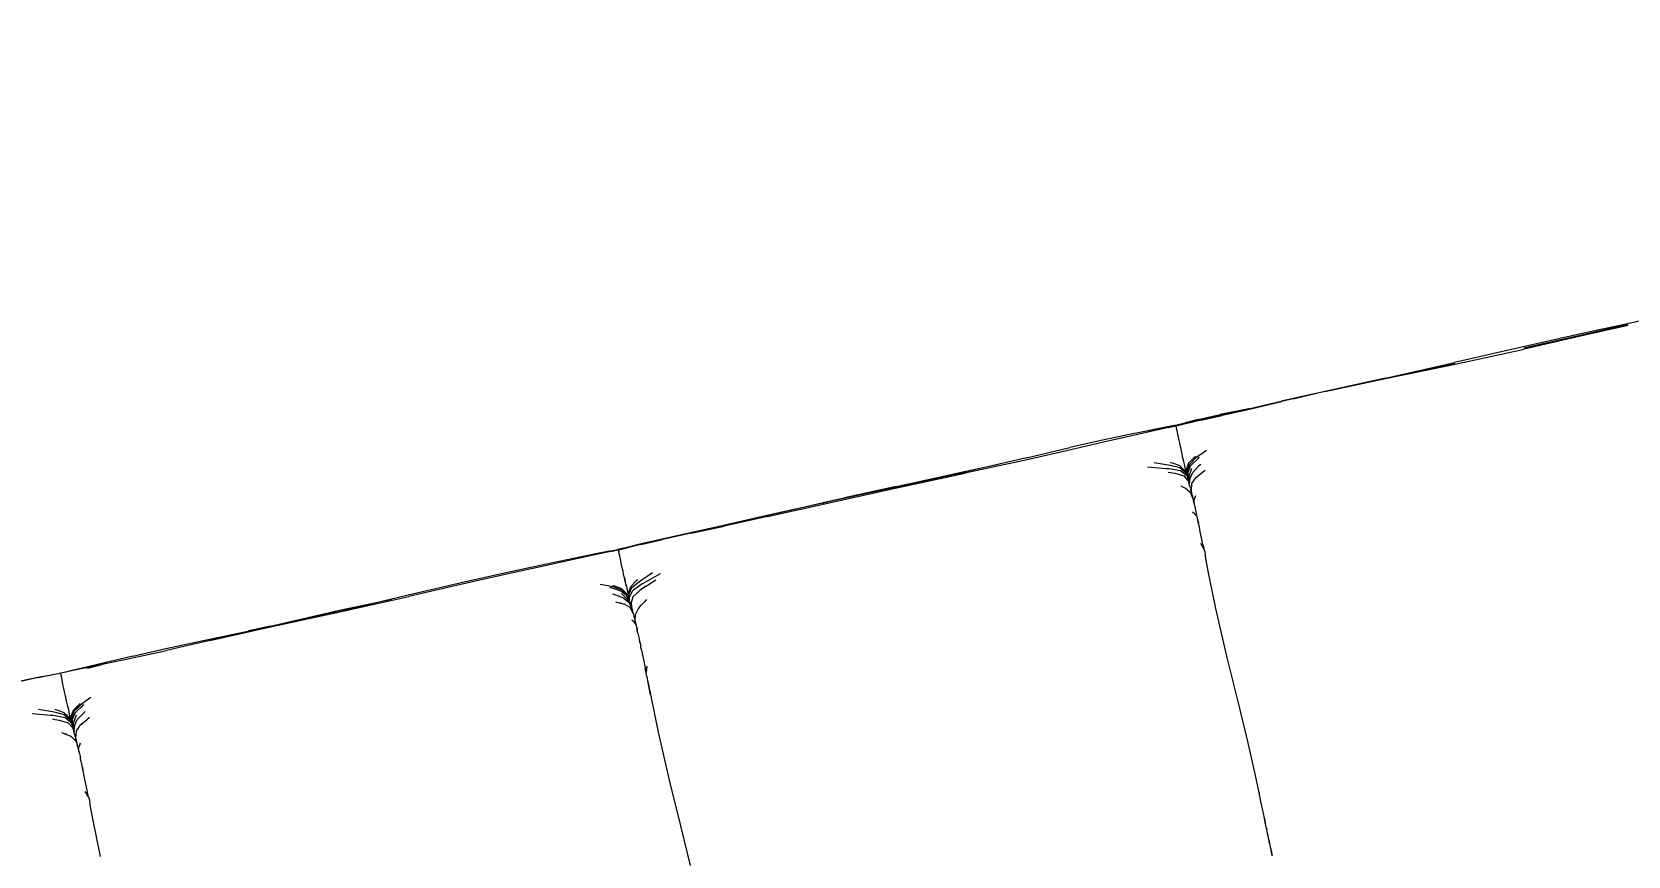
# Model space of a CAD drawing. Header units: millimetres. Extents: x 755110 to 820807, y -116979 to -66610.
# Drawn here: x 774500 to 775540, y -100128 to -99590 of the extents above; entities that cross this region are included whole.
import ezdxf

# ---------------------------------------------------------------- set-up
doc = ezdxf.new("R2010")
doc.units = ezdxf.units.MM
doc.header["$MEASUREMENT"] = 0
doc.layers.add('New_Dimensioning - General', color=7, linetype='Continuous')
doc.layers.add('New_Dimensioning - General_Pen_No__1', color=7, linetype='Continuous', lineweight=13)
doc.layers.add('New_Interior - Furniture _Pen_No__1', color=7, linetype='Continuous', lineweight=13)
doc.styles.add('GENERATED_STYLE_1', font='')
doc.styles.get('GENERATED_STYLE_1').set_extended_font_data('Arial')
doc.dimstyles.new('GENERATED_STYLE__1', dxfattribs={"dimtxt": 200, "dimasz": 95, "dimexe": 0.18, "dimexo": 0.0625, "dimgap": 0, "dimtad": 1, "dimdec": 0, "dimzin": 0, "dimdsep": 46, "dimtxsty": 'GENERATED_STYLE_1', "dimblk": 'ARROWHEAD_2', "dimblk1": 'ARROWHEAD_2', "dimblk2": 'ARROWHEAD_2', "dimcen": 0.09, "dimse1": 1, "dimse2": 1, "dimclrd": 7, "dimclre": 7, "dimclrt": 7, "dimadec": 0, "dimazin": 0, "dimtfac": 1, "dimtdec": 4, "dimtmove": 0, "dimatfit": 3, "dimfxl": 0, "dimtolj": 1, "dimtzin": 0, "dimarcsym": 0})

# ---------------------------------------------------------------- blocks, each defined once
blk = doc.blocks.new('*D157')
at = {"layer": 'New_Dimensioning - General_Pen_No__1', "color": 7, "linetype": 'Continuous', "lineweight": 13}
for p, q in [((774921.5, -112517), (774881.1, -112333.9)), ((774923.1, -112356.7), (774879.5, -112494.3)), ((774506.4, -112608.5), (774466.1, -112425.3)), ((774486.2, -112516.9), (774901.3, -112425.5)), ((774508, -112448.1), (774464.4, -112585.7)), ((774426.5, -112530), (774486.2, -112516.9))]:
    blk.add_line(p, q, dxfattribs=at)
at = {"layer": 'New_Dimensioning - General_Pen_No__1', "color": 7, "lineweight": 13, "insert": (773997.7, -112583.5), "char_height": 200, "attachment_point": 7, "rotation": 12.42, "style": 'GENERATED_STYLE_1'}
blk.add_mtext('\\A1;{\\pql;\\fArial|b0|i0|c0|p34;425}', dxfattribs=at)
blk = doc.blocks.new('ARROWHEAD_2')
at = {"color": 0, "linetype": 'Continuous', "lineweight": 0}
for p, q in [((-0.378, -0.655), (0.378, 0.655)), ((0, 0), (-1, 0))]:
    blk.add_line(p, q, dxfattribs=at)
blk = doc.blocks.new('*D158')
at = {"layer": 'New_Dimensioning - General_Pen_No__1', "color": 7, "linetype": 'Continuous', "lineweight": 13}
for p, q in [((776407.8, -112189.7), (776367.5, -112006.6)), ((776409.5, -112029.3), (776365.9, -112166.9)), ((774901.3, -112425.5), (776387.7, -112098.1)), ((774921.5, -112517), (774881.1, -112333.9)), ((774923.1, -112356.7), (774879.5, -112494.3)), ((774486.2, -112516.9), (774901.3, -112425.5))]:
    blk.add_line(p, q, dxfattribs=at)
at = {"layer": 'New_Dimensioning - General_Pen_No__1', "color": 7, "lineweight": 13, "insert": (775301.9, -112296.3), "char_height": 200, "attachment_point": 7, "rotation": 12.42, "style": 'GENERATED_STYLE_1'}
blk.add_mtext('\\A1;{\\pql;\\fArial|b0|i0|c0|p34;1\xa0522}', dxfattribs=at)

msp = doc.modelspace()

# ---------------------------------------------------------------- linework, layer by layer
at = {"layer": 'New_Interior - Furniture _Pen_No__1', "color": 7, "linetype": 'Continuous', "lineweight": 13}
for p, q in [((775561.1, -99775.9), (775539.7, -99780.5)), ((775511.4, -99786.7), (775471.9, -99795.5)), ((775511.7, -99787.5), (775472.3, -99796.5)), ((775512, -99787.9), (775472.5, -99797)), ((775539.7, -99780.5), (775511.4, -99786.7)), ((775540, -99781.1), (775511.7, -99787.5)), ((775540.3, -99781.6), (775512, -99787.9)), ((775471.9, -99795.5), (775427.1, -99805.8)), ((775427.4, -99806.9), (775472.5, -99797)), ((775382, -99816.1), (775427.2, -99806.5)), ((775382.1, -99816), (775427.1, -99805.8)), ((775382.2, -99816.3), (775427.4, -99806.9)), ((775427, -99806.5), (775417.1, -99808.7)), ((775382.1, -99816.1), (775342.6, -99824.7)), ((775342.6, -99824.8), (775382.2, -99816.3)), ((775349.8, -99823.2), (775382, -99816.1)), ((775375.1, -99817.6), (775382.1, -99816)), ((775336.6, -99826.1), (775314.1, -99831.1)), ((775342.6, -99824.8), (775314.4, -99831.3)), ((775342.6, -99824.7), (775322, -99829.6)), ((775274.2, -99840.3), (775259.7, -99843.6)), ((775260.1, -99843), (775274.4, -99839.8)), ((775262, -99843.4), (775275.6, -99840.2)), ((775262.1, -99843.3), (775275.4, -99840.3)), ((775292.8, -99836), (775274.2, -99840.3)), ((775274.4, -99840.5), (775274.3, -99840.5)), ((775293.1, -99835.9), (775274.4, -99839.8)), ((775283.8, -99838.3), (775274.4, -99840.5)), ((775275.6, -99840.2), (775293.4, -99836.2)), ((775292.8, -99836), (775314.1, -99831.1)), ((775293.1, -99835.9), (775295.9, -99835.3)), ((775293.4, -99836.2), (775314.4, -99831.3)), ((775230.9, -99849.7), (775216.4, -99852.6)), ((775231.2, -99850.3), (775216.8, -99853.5)), ((775231.3, -99849.5), (775226.3, -99850.6)), ((775239.6, -99848.1), (775230.9, -99849.7)), ((775239.9, -99848.4), (775231.2, -99850.3)), ((775240, -99847.8), (775231.3, -99849.5)), ((775245.4, -99847.1), (775239.6, -99848.1)), ((775245.7, -99847.3), (775239.9, -99848.4)), ((775245.8, -99846.7), (775240, -99847.8)), ((775245.7, -99847.2), (775240.4, -99848.3)), ((775251.1, -99845.7), (775245.4, -99847.1)), ((775251.8, -99845.8), (775245.7, -99847.2)), ((775245.7, -99847.3), (775245.7, -99847.2)), ((775245.8, -99847.4), (775245.7, -99847.3)), ((775245.8, -99846.7), (775251.5, -99845.2)), ((775245.8, -99847.5), (775245.8, -99847.4)), ((775245.9, -99848.3), (775245.8, -99847.5)), ((775246.4, -99850.4), (775245.9, -99848.3)), ((775247, -99853.3), (775246.4, -99850.4)), ((775259.7, -99843.6), (775251.1, -99845.7)), ((775260.1, -99843), (775251.5, -99845.2)), ((775252.8, -99845.5), (775251.8, -99845.8)), ((775262.1, -99843.3), (775252.8, -99845.5)), ((775148.2, -99867.9), (775176.4, -99861.2)), ((775197.7, -99856.5), (775176.4, -99861.2)), ((775198.3, -99857.8), (775177, -99862.7)), ((775216.4, -99852.6), (775197.7, -99856.5)), ((775216.8, -99853.5), (775198.3, -99857.8)), ((775247.4, -99855.6), (775247, -99853.3)), ((775247.8, -99857.4), (775247.4, -99855.6)), ((775248.1, -99858.5), (775247.8, -99857.4)), ((775248.3, -99859.6), (775248.1, -99858.5)), ((775248.7, -99861.3), (775248.3, -99859.6)), ((775249.1, -99863.4), (775248.7, -99861.3)), ((775148.2, -99867.9), (775108.6, -99877.1)), ((775148.7, -99869.2), (775109, -99877.8)), ((775177, -99862.7), (775148.7, -99869.2)), ((775231.3, -99871), (775240.5, -99872.5)), ((775241.9, -99870.9), (775243.3, -99871.2)), ((775243.3, -99871.2), (775247.9, -99872.9)), ((775249.6, -99865.6), (775249.1, -99863.4)), ((775250.1, -99868), (775249.6, -99865.6)), ((775250.7, -99870.4), (775250.1, -99868)), ((775251.3, -99873), (775250.7, -99870.4)), ((775253.8, -99871.5), (775252.5, -99875.2)), ((775253.8, -99871.5), (775257.2, -99867.9)), ((775258.4, -99868.2), (775254.4, -99872.4)), ((775260.6, -99867.8), (775254.9, -99873.3)), ((775256, -99870.7), (775257.7, -99868.9)), ((775258.3, -99866.9), (775257.2, -99867.9)), ((775258.4, -99868.2), (775257.7, -99868.9)), ((775265.4, -99863.1), (775258.4, -99868.2)), ((775260.6, -99867.6), (775259, -99869.4)), ((775259.7, -99867.3), (775259.7, -99867.3)), ((775063.2, -99886.6), (775091.2, -99880.6)), ((775063.5, -99886.7), (775108.7, -99876.7)), ((775108.6, -99877.3), (775063.5, -99887.1)), ((775063.7, -99887.4), (775109, -99877.8)), ((775108.7, -99876.7), (775130, -99872.1)), ((775227.1, -99873.9), (775239.1, -99874.8)), ((775239.1, -99874.8), (775241.1, -99874.8)), ((775240.4, -99877.2), (775242.1, -99877.4)), ((775240.5, -99872.5), (775242.1, -99872.8)), ((775241.1, -99874.8), (775248.6, -99876.2)), ((775242.1, -99872.8), (775248, -99874.3)), ((775242.1, -99877.4), (775244.8, -99877.9)), ((775244.8, -99877.9), (775250.6, -99879.7)), ((775247.9, -99872.9), (775250.7, -99875.8)), ((775248, -99874.3), (775251.5, -99877.3)), ((775248.6, -99876.2), (775252.6, -99879.4)), ((775250.5, -99875.7), (775250.6, -99875.7)), ((775250.6, -99879.7), (775253.4, -99882.7)), ((775250.7, -99875.8), (775251.4, -99877.2)), ((775251.8, -99875.7), (775251.3, -99873)), ((775251.5, -99877.3), (775252.2, -99879.1)), ((775251.7, -99877.8), (775252.4, -99879.3)), ((775251.7, -99877.8), (775252.4, -99879.1)), ((775252.1, -99877.6), (775251.8, -99875.7)), ((775252.3, -99878.6), (775252.1, -99877.6)), ((775252.5, -99875.2), (775252.3, -99878.8)), ((775252.3, -99878.8), (775252.3, -99878.6)), ((775252.4, -99879), (775252.3, -99878.8)), ((775252.5, -99879.4), (775252.4, -99879)), ((775252.4, -99879), (775252.4, -99879.1)), ((775252.4, -99879), (775252.4, -99879)), ((775252.4, -99879.1), (775252.4, -99879.3)), ((775252.4, -99879.3), (775252.5, -99879.3)), ((775252.6, -99879.4), (775252.8, -99879.9)), ((775252.7, -99879.7), (775252.9, -99878.5)), ((775252.9, -99876.4), (775252.8, -99879.8)), ((775252.8, -99879.9), (775253.6, -99883)), ((775254.4, -99872.4), (775252.9, -99876.4)), ((775253, -99880.6), (775253.2, -99879.9)), ((775253.3, -99877.5), (775253.2, -99881.2)), ((775254.9, -99873.3), (775253.3, -99877.5)), ((775253.6, -99883), (775254, -99881.2)), ((775253.7, -99883.2), (775254.3, -99879.2)), ((775254.3, -99879.2), (775255.9, -99874.6)), ((775254.4, -99885.8), (775254.6, -99882.1)), ((775254.7, -99881.6), (775254.6, -99882.1)), ((775254.7, -99881.6), (775256.5, -99877.5)), ((775257.7, -99881.8), (775255.7, -99884.7)), ((775260.3, -99873.4), (775256.5, -99877.5)), ((775258, -99881.4), (775257.7, -99881.8)), ((775262.8, -99877.5), (775258, -99881.4)), ((775259.7, -99879.8), (775258.7, -99880.8)), ((775261.7, -99872.2), (775260.3, -99873.4)), ((775264.5, -99876.1), (775262.8, -99877.5)), ((775063.5, -99887.1), (775018.3, -99896.9)), ((775018.5, -99896.6), (775063.5, -99886.7)), ((775018.7, -99897.5), (775063.7, -99887.4)), ((775063.2, -99886.6), (775029.6, -99894.1)), ((775250.5, -99887.3), (775248.9, -99886.5)), ((775251.6, -99887.7), (775250.5, -99887.3)), ((775254.9, -99890.6), (775251.6, -99887.7)), ((775253.8, -99883.2), (775253.4, -99882.7)), ((775254.8, -99887), (775253.8, -99883.2)), ((775254.3, -99885.4), (775254.5, -99883.2)), ((775254.3, -99885), (775254.4, -99884.3)), ((775254.5, -99886.1), (775254.5, -99886)), ((775254.7, -99886.5), (775254.5, -99886.1)), ((775254.8, -99887), (775254.7, -99886.5)), ((775254.8, -99887.1), (775254.8, -99887)), ((775254.8, -99887), (775255, -99887.6)), ((775254.9, -99890.6), (775255.4, -99891.6)), ((775255, -99887.6), (775255.2, -99888.5)), ((775255.4, -99889.4), (775255.2, -99888.5)), ((775255.2, -99888.6), (775255.4, -99889.4)), ((775255.7, -99884.7), (775255.4, -99889.4)), ((775255.8, -99890.8), (775255.4, -99889.4)), ((775256.7, -99894.7), (775255.4, -99891.6)), ((775255.5, -99889.6), (775255.8, -99890.8)), ((775256.5, -99893.7), (775255.5, -99891.7)), ((775255.7, -99892.1), (775256.3, -99892.8)), ((775255.8, -99890.8), (775255.9, -99891.1)), ((775256, -99891.9), (775255.9, -99891.1)), ((775256, -99891.9), (775256.3, -99892.8)), ((775018.3, -99896.9), (774978.9, -99905.6)), ((774979, -99905.6), (775018.3, -99896.7)), ((774979.4, -99906.3), (775018.7, -99897.5)), ((774996.1, -99901.7), (775018.6, -99896.5)), ((775015.2, -99897.4), (775018.5, -99896.6)), ((775018.6, -99896.5), (775036.3, -99892.6)), ((775256.4, -99893.2), (775256.2, -99892.7)), ((775256.3, -99892.8), (775256.4, -99893.3)), ((775256.4, -99893.3), (775256.4, -99893.2)), ((775256.5, -99893.7), (775256.4, -99893.3)), ((775256.7, -99894.5), (775256.5, -99893.7)), ((775257, -99895.6), (775256.7, -99894.5)), ((775257, -99895.6), (775257.2, -99896.6)), ((775257.3, -99896.9), (775257, -99895.7)), ((775257.2, -99896.6), (775257.4, -99897.4)), ((775257.3, -99896.9), (775257.9, -99894)), ((775257.4, -99897.6), (775257.3, -99896.9)), ((775257.4, -99897.4), (775257.5, -99897.9)), ((775257.6, -99898), (775257.4, -99897.6)), ((775257.5, -99897.9), (775257.6, -99898.5)), ((775257.7, -99898.5), (775257.6, -99898)), ((775257.9, -99899.4), (775257.7, -99898.5)), ((775258.3, -99892.7), (775257.9, -99894)), ((775257.9, -99899.4), (775257.9, -99899.4)), ((775257.9, -99899.4), (775258.1, -99900.6)), ((775258.1, -99900.6), (775258.4, -99902)), ((775258.7, -99903), (775258.4, -99902)), ((774950.7, -99912), (774929.3, -99916.8)), ((774929.7, -99917.1), (774951.1, -99912.4)), ((774978.9, -99905.6), (774950.7, -99912)), ((774979.4, -99906.3), (774951.1, -99912.4)), ((775257.7, -99904.5), (775256.4, -99903.3)), ((775259.3, -99906.2), (775257.7, -99904.5)), ((775259, -99904.5), (775258.7, -99903)), ((775259.3, -99906.2), (775259, -99904.5)), ((775259.8, -99908.6), (775259.3, -99906.2)), ((775259.8, -99908.2), (775259.8, -99908.6)), ((775260.3, -99910.7), (775259.8, -99908.6)), ((775260, -99909.2), (775260.3, -99910.7)), ((775260.5, -99911.7), (775260.3, -99910.7)), ((775260.3, -99910.7), (775260.3, -99910.7)), ((775260.8, -99913.1), (775260.5, -99911.7)), ((775260.7, -99912.8), (775260.8, -99913.1)), ((775261.4, -99916.1), (775260.8, -99913.1)), ((774910.7, -99920.9), (774896.3, -99924.2)), ((774896.8, -99924.5), (774911.1, -99921.2)), ((774929.3, -99916.8), (774910.7, -99920.9)), ((774929.7, -99917.1), (774911.1, -99921.2)), ((775262.3, -99920.2), (775261.4, -99916.1)), ((775263.1, -99924.4), (775262.3, -99920.2)), ((774853.1, -99933.5), (774834.4, -99937.5)), ((774865.9, -99931.5), (774852.2, -99934.5)), ((774867.5, -99930.5), (774853.1, -99933.5)), ((774875.2, -99929.5), (774865.9, -99931.5)), ((774876.2, -99928.9), (774867.5, -99930.5)), ((774876.2, -99929.3), (774875.2, -99929.5)), ((774876.2, -99928.9), (774882, -99927.8)), ((774882.3, -99928), (774876.2, -99929.3)), ((774876.2, -99928.9), (774882.2, -99928)), ((774876.4, -99929.1), (774882.2, -99928)), ((774876.4, -99929.1), (774879.5, -99928.6)), ((774887.7, -99926.3), (774882, -99927.8)), ((774882.2, -99928), (774882, -99927.8)), ((774887.7, -99926.7), (774882.3, -99928)), ((774882.4, -99928), (774882.3, -99928)), ((774882.4, -99928), (774888.2, -99926.6)), ((774882.4, -99928.2), (774882.4, -99928)), ((774882.4, -99928.3), (774882.4, -99928.2)), ((774882.6, -99929), (774882.4, -99928.3)), ((774882.6, -99929), (774882.6, -99929)), ((774883, -99931.2), (774882.6, -99929)), ((774883.6, -99934.1), (774883, -99931.2)), ((774883, -99931.2), (774883, -99931.2)), ((774884.1, -99936.3), (774883.6, -99934.1)), ((774883.6, -99934.1), (774883.6, -99934.1)), ((774896.3, -99924.2), (774887.7, -99926.3)), ((774896.8, -99924.5), (774888.2, -99926.6)), ((775263.8, -99927.3), (775261.7, -99923.9)), ((775263.3, -99925), (775263.1, -99924.4)), ((775263.3, -99925), (775263.5, -99926.3)), ((775263.6, -99926.6), (775263.5, -99926.3)), ((775263.6, -99926.7), (775263.7, -99927.2)), ((775263.8, -99927.3), (775264.4, -99929.3)), ((775264.4, -99929.3), (775264.6, -99931.5)), ((775264.8, -99932.3), (775264.6, -99931.5)), ((775264.6, -99931.5), (775264.6, -99931.6)), ((775264.6, -99931.6), (775264.8, -99932.7)), ((775266.6, -99941.8), (775264.8, -99932.3)), ((774813, -99942.1), (774784.7, -99948.3)), ((774813.5, -99942.9), (774785.2, -99949.3)), ((774834.4, -99937.5), (774813, -99942.1)), ((774834.5, -99938.3), (774813.5, -99942.9)), ((774852.2, -99934.5), (774834.5, -99938.3)), ((774884.4, -99938.1), (774884.1, -99936.3)), ((774884.1, -99936.3), (774884.1, -99936.3)), ((774884.7, -99939.2), (774884.4, -99938.1)), ((774884.4, -99938.1), (774884.4, -99938.1)), ((774884.7, -99939.2), (774884.7, -99939.2)), ((774884.9, -99940.3), (774884.7, -99939.2)), ((774884.9, -99940.3), (774884.9, -99940.3)), ((774885.3, -99941.9), (774884.9, -99940.3)), ((774885.7, -99944), (774885.3, -99941.9)), ((774886.2, -99946.1), (774885.7, -99944)), ((774896.9, -99947.9), (774904.4, -99942.8)), ((774897.7, -99950.1), (774909.8, -99943.3)), ((775271.6, -99966.2), (775266.6, -99941.8)), ((775266.6, -99941.8), (775266.7, -99942)), ((774784.7, -99948.3), (774745.3, -99957.4)), ((774785.2, -99949.3), (774745.8, -99958.4)), ((774878.9, -99952), (774870.4, -99950.5)), ((774877.7, -99952.8), (774876.7, -99952.4)), ((774878.4, -99953), (774876.8, -99952.6)), ((774878.4, -99951.1), (774879.8, -99951.4)), ((774884.4, -99955), (774878.4, -99953)), ((774879.8, -99952.3), (774878.9, -99952)), ((774879.8, -99951.4), (774884.4, -99953.2)), ((774879.8, -99952.3), (774884.3, -99954)), ((774887.4, -99957), (774884.3, -99954)), ((774884.4, -99953.2), (774887.1, -99955.9)), ((774886.7, -99948.3), (774886.2, -99946.1)), ((774886.2, -99946.1), (774886.2, -99946.1)), ((774886.2, -99946.1), (774886.7, -99948.3)), ((774887.3, -99950.8), (774886.7, -99948.3)), ((774887.4, -99951.3), (774887.3, -99950.8)), ((774887.3, -99950.8), (774887.9, -99953.8)), ((774887.9, -99953.9), (774887.9, -99953.8)), ((774887.9, -99953.8), (774888.4, -99956.6)), ((774889.1, -99955.7), (774890.3, -99951.9)), ((774889.1, -99957.1), (774890.9, -99952.9)), ((774889.4, -99959.3), (774891.5, -99954.6)), ((774890.3, -99951.9), (774893.7, -99948.4)), ((774895.5, -99949), (774890.9, -99952.9)), ((774897.7, -99950.1), (774891.5, -99954.6)), ((774891.7, -99958.6), (774896.2, -99954.5)), ((774894.9, -99947.5), (774893.7, -99948.4)), ((774895.5, -99949), (774896.9, -99947.9)), ((774898.3, -99952.9), (774896.2, -99954.5)), ((774898.3, -99952.9), (774906.7, -99947.4)), ((774899.7, -99951.9), (774898.8, -99952.5)), ((774745.3, -99957.4), (774700.4, -99968.3)), ((774700.6, -99967.3), (774734.6, -99960)), ((774700.7, -99968.4), (774745.8, -99958.4)), ((774878.4, -99956.7), (774880.3, -99957.2)), ((774880.3, -99957.2), (774885.5, -99959.2)), ((774880.3, -99961.9), (774886.3, -99963.4)), ((774885.2, -99963.1), (774883.9, -99962.7)), ((774887.8, -99959.8), (774884.3, -99956.4)), ((774887.7, -99958), (774884.4, -99955)), ((774885.5, -99959.2), (774888.9, -99962.1)), ((774886.7, -99963.6), (774886.3, -99963.4)), ((774886.7, -99963.6), (774889.8, -99965.3)), ((774887.1, -99955.9), (774888.9, -99959.1)), ((774889.2, -99960.5), (774887.4, -99957)), ((774889.6, -99961.7), (774887.7, -99958)), ((774888.2, -99960.3), (774887.8, -99959.8)), ((774890.3, -99963.9), (774888.2, -99960.3)), ((774888.2, -99960.3), (774890.2, -99963.5)), ((774888.4, -99956.6), (774888.7, -99958.2)), ((774888.5, -99956.8), (774888.5, -99956.6)), ((774888.8, -99958.6), (774888.5, -99956.8)), ((774889.1, -99960.1), (774888.6, -99959.3)), ((774888.6, -99959.7), (774889.3, -99960.5)), ((774888.7, -99958.2), (774888.9, -99959)), ((774888.9, -99959.1), (774888.8, -99958.6)), ((774888.9, -99959.4), (774889, -99958.2)), ((774888.9, -99959), (774888.9, -99959.1)), ((774888.9, -99959.1), (774888.9, -99959.2)), ((774888.9, -99959.3), (774888.9, -99959.2)), ((774888.9, -99959.2), (774889, -99959.6)), ((774888.9, -99962.1), (774889.3, -99962.5)), ((774889, -99959.5), (774889.1, -99955.7)), ((774889, -99959.6), (774889.1, -99960.1)), ((774889, -99960.4), (774889.4, -99960.9)), ((774889.4, -99960.8), (774889.1, -99957.1)), ((774889.1, -99960.1), (774889.2, -99960.5)), ((774889.3, -99960.5), (774889.3, -99960.2)), ((774889.3, -99960.5), (774889.4, -99960.9)), ((774889.3, -99962.5), (774890.9, -99965.8)), ((774889.4, -99959.3), (774889.4, -99959.8)), ((774890.2, -99963.6), (774889.4, -99959.8)), ((774889.4, -99960.9), (774889.6, -99961.7)), ((774889.4, -99962.3), (774890.1, -99963.2)), ((774889.6, -99961.7), (774889.8, -99962.5)), ((774890.1, -99963.3), (774889.8, -99961.9)), ((774889.8, -99962.5), (774890, -99963.1)), ((774889.8, -99965.3), (774891.9, -99969.4)), ((774890, -99962.9), (774890, -99962.7)), ((774890.1, -99963.1), (774890.1, -99963)), ((774890.1, -99963.2), (774890.2, -99963.5)), ((774890.2, -99963.5), (774890.3, -99963.9)), ((774890.3, -99963.9), (774890.4, -99964.4)), ((774890.4, -99964.4), (774890.6, -99964.8)), ((774890.4, -99964.7), (774890.8, -99965.5)), ((774890.6, -99962.5), (774890.5, -99963.1)), ((774890.5, -99963.1), (774891.1, -99966.5)), ((774890.5, -99964.9), (774890.7, -99965.1)), ((774891.7, -99958.6), (774890.6, -99962.5)), ((774890.6, -99964.8), (774890.7, -99965.1)), ((774890.7, -99965.1), (774890.8, -99965.5)), ((774890.8, -99965.6), (774890.9, -99965.3)), ((774895.8, -99965.4), (774899, -99962)), ((774896.9, -99964), (774895.8, -99965.4)), ((774900.6, -99960.4), (774899, -99962)), ((774698.7, -99968.6), (774655.4, -99977.9)), ((774655.5, -99978.1), (774700.7, -99968.4)), ((774655.6, -99977.6), (774700.6, -99967.3)), ((774700.6, -99968.3), (774658.8, -99977.4)), ((774666.9, -99975.6), (774700.4, -99968.3)), ((774691.6, -99970.3), (774700.5, -99968.3)), ((774890.8, -99965.5), (774890.9, -99965.8)), ((774890.8, -99967.3), (774891.5, -99968)), ((774891, -99966.1), (774890.9, -99965.5)), ((774890.9, -99965.9), (774890.9, -99965.6)), ((774890.9, -99965.8), (774891, -99966.1)), ((774891, -99966.1), (774891.1, -99966.5)), ((774891.1, -99966.5), (774891.3, -99967.1)), ((774892.1, -99974.7), (774891.1, -99973.7)), ((774891.3, -99967), (774891.2, -99967)), ((774891.3, -99967.1), (774891.3, -99967)), ((774891.3, -99967.1), (774891.4, -99967.7)), ((774891.6, -99968.4), (774891.4, -99967.6)), ((774891.7, -99968.7), (774891.9, -99969.4)), ((774891.9, -99969.4), (774892.3, -99971.2)), ((774892.1, -99974.7), (774893.8, -99977)), ((774892.3, -99971.2), (774892.7, -99972.7)), ((774892.7, -99972.7), (774892.9, -99973.3)), ((774892.8, -99972.8), (774893.1, -99971.6)), ((774892.9, -99973.3), (774892.9, -99973.4)), ((774892.9, -99973.4), (774893, -99973.9)), ((774893.2, -99970.3), (774893, -99973.8)), ((774893, -99973.9), (774893.2, -99974.6)), ((774895.1, -99966.3), (774893.2, -99970.3)), ((774893.2, -99974.6), (774893.5, -99975.8)), ((774895.8, -99965.4), (774895.1, -99966.3)), ((775278.8, -99997.3), (775271.6, -99966.2)), ((775271.6, -99966.3), (775271.6, -99966.3)), ((774587.3, -99992.3), (774615.8, -99986.1)), ((774633, -99983.2), (774615.7, -99986.9)), ((774615.8, -99986.1), (774655.4, -99977.9)), ((774616.1, -99987.1), (774655.5, -99978.1)), ((774655.6, -99977.6), (774641.3, -99980.8)), ((774893.5, -99975.8), (774893.8, -99977)), ((774893.8, -99977), (774893.9, -99977.7)), ((774893.9, -99977.7), (774894.1, -99978.2)), ((774894.1, -99978.2), (774894.2, -99978.7)), ((774894.2, -99978.7), (774894.4, -99979.5)), ((774894.4, -99979.5), (774894.3, -99979.1)), ((774894.6, -99980.7), (774894.4, -99979.5)), ((774894.4, -99979.6), (774894.6, -99980.7)), ((774894.9, -99982.2), (774894.6, -99980.7)), ((774895, -99982.2), (774894.9, -99982.2)), ((774895, -99982.2), (774895.2, -99983.2)), ((774895.2, -99983.2), (774895.5, -99984.8)), ((774895.5, -99984.8), (774895.9, -99986.5)), ((774566, -99997.2), (774587.3, -99992.3)), ((774566.8, -99998.2), (774587.8, -99993.6)), ((774616.1, -99987.1), (774587.8, -99993.6)), ((774895.9, -99986.5), (774896.4, -99988.8)), ((774896.3, -99988.4), (774896.2, -99987.9)), ((774896.4, -99988.8), (774896.8, -99991)), ((774897, -99992), (774896.8, -99991)), ((774896.8, -99991), (774896.8, -99991)), ((774897, -99992), (774897.3, -99993.3)), ((774897.3, -99993.3), (774898, -99996.4)), ((774898, -99996.5), (774898, -99996.4)), ((774898, -99996.4), (774898.8, -100000.5)), ((774532.9, -100005), (774524.4, -100007.1)), ((774526, -100006.8), (774525, -100007.1)), ((774535.4, -100004.8), (774526, -100006.8)), ((774547.4, -100001.6), (774532.9, -100005)), ((774535.2, -100004.9), (774548.9, -100001.9)), ((774535.4, -100004.8), (774545.4, -100002.7)), ((774536.5, -100005), (774545.8, -100002.7)), ((774548.9, -100001.9), (774545.8, -100002.7)), ((774566, -99997.2), (774547.4, -100001.6)), ((774548.9, -100001.9), (774566.8, -99998.2)), ((774898.8, -100000.5), (774899.7, -100004.8)), ((774899.7, -100004.8), (774899.8, -100005.5)), ((774900.3, -100007.8), (774899.8, -100005.5)), ((774900.9, -100003.7), (774900.3, -100007.8)), ((775286, -100026.9), (775278.8, -99997.3)), ((775278.8, -99997.3), (775278.8, -99997.4)), ((774502.4, -100011.7), (774488.7, -100014.7)), ((774504.1, -100011.2), (774489.7, -100014.2)), ((774511.8, -100009.8), (774502.4, -100011.7)), ((774512.8, -100009.6), (774504.1, -100011.2)), ((774506.6, -100010.9), (774504.4, -100011.3)), ((774512.8, -100009.6), (774511.8, -100009.8)), ((774518.9, -100008.4), (774512.8, -100009.6)), ((774514.5, -100009.3), (774512.8, -100009.6)), ((774525, -100007.1), (774518.9, -100008.4)), ((774518.9, -100008.5), (774518.9, -100008.4)), ((774518.9, -100008.6), (774518.9, -100008.5)), ((774519, -100008.7), (774518.9, -100008.6)), ((774519.1, -100009.4), (774519, -100008.7)), ((774519.6, -100011.6), (774519.1, -100009.4)), ((774520.1, -100014.5), (774519.6, -100011.6)), ((774520.6, -100016.6), (774520.1, -100014.5)), ((774521, -100018.4), (774520.6, -100016.6)), ((774524.4, -100007.1), (774521.5, -100007.8)), ((774900.5, -100009.9), (774900.3, -100007.8)), ((774900.3, -100007.8), (774900.3, -100007.8)), ((774900.5, -100009.9), (774901.1, -100011.9)), ((774901.1, -100011.9), (774901.2, -100012)), ((774901.1, -100011.9), (774901.1, -100012)), ((774901.4, -100013.3), (774901.2, -100012)), ((774901.3, -100012.8), (774903.2, -100022.3)), ((774903.3, -100022.5), (774901.4, -100013.3)), ((774521.2, -100019.4), (774521, -100018.4)), ((774521.4, -100020.5), (774521.2, -100019.4)), ((774521.8, -100022.2), (774521.4, -100020.5)), ((774522.2, -100024.3), (774521.8, -100022.2)), ((774522.7, -100026.6), (774522.2, -100024.3)), ((774523.3, -100029.1), (774522.7, -100026.6)), ((774538.6, -100024.3), (774531.6, -100029.3)), ((774903.2, -100022.3), (774908.2, -100046.9)), ((775292.4, -100052.8), (775286, -100026.9)), ((774500.2, -100034.7), (774512.3, -100035.7)), ((774504.4, -100031.7), (774513.6, -100033.3)), ((774512.3, -100035.7), (774514.2, -100035.8)), ((774513.6, -100033.3), (774515.2, -100033.7)), ((774514.2, -100035.8), (774521.8, -100037.2)), ((774515, -100031.9), (774516.4, -100032.2)), ((774515.2, -100033.7), (774521.2, -100035.3)), ((774516.4, -100032.2), (774521, -100033.9)), ((774521, -100033.9), (774523.9, -100036.9)), ((774521.2, -100035.3), (774524.7, -100038.3)), ((774521.8, -100037.2), (774525.7, -100040.5)), ((774524.1, -100032.2), (774523.3, -100029.1)), ((774523.9, -100036.9), (774524.5, -100038.2)), ((774524.7, -100035.1), (774524.1, -100032.2)), ((774525, -100037.2), (774524.7, -100035.1)), ((774525.3, -100038.9), (774525, -100037.2)), ((774525.7, -100036.2), (774525.5, -100039.9)), ((774527, -100032.6), (774525.7, -100036.2)), ((774526.1, -100037.4), (774525.9, -100040.8)), ((774527.5, -100033.4), (774526.1, -100037.4)), ((774528.1, -100034.4), (774526.4, -100038.5)), ((774527, -100032.6), (774530.4, -100029.1)), ((774527.4, -100040.2), (774529.1, -100035.6)), ((774531.6, -100029.3), (774527.5, -100033.4)), ((774533.8, -100028.9), (774528.1, -100034.4)), ((774529.2, -100031.7), (774530.9, -100030)), ((774533.5, -100034.6), (774529.7, -100038.6)), ((774531.5, -100028.2), (774530.4, -100029.1)), ((774531.6, -100029.3), (774530.9, -100030)), ((774533.8, -100028.8), (774532.3, -100030.4)), ((774534.9, -100033.3), (774533.5, -100034.6)), ((774537.7, -100037.3), (774536, -100038.7)), ((774513.5, -100038.2), (774515.2, -100038.5)), ((774515.2, -100038.5), (774518, -100039)), ((774518, -100039), (774523.8, -100040.8)), ((774519.4, -100047), (774525.6, -100049.3)), ((774522.9, -100048.3), (774522.1, -100047.9)), ((774523.8, -100040.8), (774526.5, -100043.8)), ((774524.7, -100038.3), (774525.4, -100040.2)), ((774524.9, -100039), (774525.6, -100040.2)), ((774524.9, -100039.1), (774525.6, -100040.3)), ((774525.5, -100039.8), (774525.3, -100038.9)), ((774525.5, -100039.8), (774525.5, -100039.8)), ((774525.5, -100040), (774525.5, -100039.9)), ((774525.7, -100040.4), (774525.5, -100040)), ((774525.5, -100040), (774525.5, -100040.1)), ((774525.5, -100040.1), (774525.5, -100040)), ((774525.5, -100040.1), (774525.6, -100040.1)), ((774525.6, -100040.1), (774525.6, -100040.2)), ((774525.6, -100040.2), (774525.6, -100040.3)), ((774525.6, -100040.3), (774525.6, -100040.3)), ((774525.7, -100040.5), (774526, -100040.9)), ((774525.8, -100040.7), (774526, -100039.6)), ((774526, -100040.9), (774526.8, -100044.1)), ((774526.2, -100041.6), (774526.3, -100040.9)), ((774526.4, -100038.5), (774526.3, -100042.2)), ((774527, -100044.3), (774526.5, -100043.8)), ((774526.8, -100044.1), (774527.2, -100042.2)), ((774526.9, -100044.3), (774527.4, -100040.2)), ((774528, -100048.2), (774527, -100044.3)), ((774527.4, -100046.1), (774527.6, -100045.4)), ((774527.5, -100046.5), (774527.7, -100044.3)), ((774527.6, -100046.9), (774527.8, -100043.3)), ((774527.9, -100042.7), (774527.8, -100043.3)), ((774527.9, -100042.7), (774529.7, -100038.6)), ((774528, -100048.2), (774528.1, -100048.8)), ((774528.9, -100045.9), (774528.6, -100050.6)), ((774531, -100043.1), (774528.9, -100045.9)), ((774531.2, -100042.7), (774531, -100043.1)), ((774531.9, -100042.1), (774531.2, -100042.7)), ((774531.9, -100042.1), (774536, -100038.7)), ((774532.9, -100041), (774531.9, -100042.1)), ((774908.2, -100046.9), (774915.4, -100078.1)), ((774528.6, -100052.4), (774525.6, -100049.3)), ((774528.1, -100048.8), (774528.2, -100049.2)), ((774528.3, -100049.2), (774528.2, -100048.9)), ((774528.4, -100049.6), (774528.3, -100049.2)), ((774528.4, -100049.6), (774528.6, -100050.4)), ((774528.6, -100050.6), (774528.6, -100050.4)), ((774528.6, -100050.4), (774528.7, -100050.9)), ((774529.1, -100052.4), (774528.6, -100050.6)), ((774528.6, -100052.4), (774528.9, -100052.9)), ((774528.7, -100050.9), (774528.8, -100051.3)), ((774528.8, -100051.3), (774529, -100052.1)), ((774528.9, -100052.9), (774529.6, -100054.8)), ((774529, -100052.1), (774529.2, -100053.1)), ((774529.5, -100053.9), (774529.1, -100052.4)), ((774529.2, -100053.1), (774529.5, -100053.9)), ((774529.2, -100053.8), (774529.5, -100054.1)), ((774529.6, -100054.5), (774529.5, -100053.9)), ((774529.5, -100054.1), (774529.6, -100054.8)), ((774529.6, -100054.6), (774529.6, -100054.5)), ((774529.7, -100055), (774529.6, -100054.6)), ((774529.6, -100054.8), (774529.7, -100055)), ((774529.9, -100055.8), (774529.7, -100055)), ((774529.7, -100055), (774529.7, -100055)), ((774529.8, -100055.2), (774529.9, -100055.9)), ((774530.2, -100056.9), (774529.9, -100055.8)), ((774529.9, -100055.9), (774530.2, -100056.9)), ((774530.2, -100056.9), (774530.2, -100057)), ((774530.4, -100057.9), (774530.2, -100057)), ((774530.4, -100057.9), (774530.6, -100058.7)), ((774530.5, -100058.2), (774531.1, -100055.4)), ((774530.7, -100058.9), (774530.5, -100058.2)), ((774530.6, -100058.7), (774530.8, -100059.3)), ((774530.8, -100059.4), (774530.7, -100058.9)), ((774531.5, -100054), (774531.1, -100055.4)), ((775296.9, -100073.1), (775292.4, -100052.8)), ((774530.8, -100059.3), (774530.8, -100059.4)), ((774530.9, -100059.8), (774530.8, -100059.4)), ((774531.1, -100060.6), (774530.9, -100059.8)), ((774531.1, -100060.6), (774531.1, -100060.7)), ((774531.1, -100060.7), (774531.4, -100061.9)), ((774531.4, -100061.9), (774531.7, -100063.3)), ((774531.7, -100063.3), (774531.7, -100063.4)), ((774531.9, -100064.4), (774531.7, -100063.4)), ((774532.2, -100065.9), (774531.9, -100064.4)), ((774532.6, -100067.6), (774532.2, -100065.9)), ((774533.1, -100070), (774532.6, -100067.6)), ((774532.6, -100067.6), (774532.6, -100067.6)), ((774533, -100069.6), (774533.2, -100070.6)), ((774533.6, -100072.1), (774533.1, -100070)), ((774533.2, -100070.6), (774533.6, -100072.1)), ((774533.8, -100073.2), (774533.6, -100072.1)), ((774533.6, -100072.1), (774533.6, -100072.1)), ((774534, -100074.5), (774533.8, -100073.2)), ((774534, -100074.3), (774534, -100074.5)), ((774534.7, -100077.6), (774534, -100074.5)), ((774535.5, -100081.6), (774534.7, -100077.6)), ((774915.4, -100078.1), (774922.7, -100107.8)), ((775299.7, -100086.2), (775296.9, -100073.1)), ((774537.1, -100088.9), (774534.9, -100085.4)), ((774536.4, -100085.9), (774535.5, -100081.6)), ((774536.8, -100088), (774536.4, -100085.9)), ((774536.9, -100088.4), (774537, -100088.8)), ((774537.1, -100088.9), (774537.6, -100090.9)), ((775300.7, -100090.9), (775299.7, -100086.2)), ((775299.7, -100086.2), (775299.8, -100086.5)), ((774537.6, -100090.9), (774537.9, -100093)), ((774538, -100093.9), (774537.9, -100093)), ((774539.9, -100103.4), (774538, -100093.9)), ((775300.9, -100091.9), (775300.7, -100090.9)), ((775301.3, -100094), (775300.9, -100091.9)), ((775301.9, -100096.8), (775301.3, -100094)), ((775302.5, -100099.9), (775301.9, -100096.8)), ((775302.5, -100099.8), (775302.5, -100099.9)), ((775303.2, -100102.9), (775302.5, -100099.9)), ((774544.9, -100127.9), (774539.9, -100103.4)), ((774539.9, -100103.4), (774540, -100103.6)), ((774922.7, -100107.8), (774929, -100133.8)), ((775303.7, -100105.6), (775303.2, -100102.9)), ((775303.2, -100102.9), (775303.5, -100104.5)), ((775303.5, -100104.5), (775303.8, -100106.1)), ((775304.2, -100107.7), (775303.7, -100105.6)), ((775304.1, -100107.6), (775304.2, -100107.7)), ((775304.4, -100108.7), (775304.2, -100107.7)), ((775304.5, -100109.3), (775304.4, -100108.7)), ((775304.7, -100110.2), (775304.5, -100109.3)), ((775304.5, -100109.3), (775304.7, -100110.1)), ((775304.7, -100110.1), (775304.7, -100110.2)), ((775305, -100111.5), (775304.7, -100110.2)), ((775305.4, -100113.7), (775305, -100111.5)), ((775305.8, -100115.7), (775305.4, -100113.7)), ((775305.4, -100113.7), (775305.5, -100114.1)), ((775305.8, -100115.6), (775305.8, -100115.7)), ((775306.1, -100116.7), (775305.8, -100115.7)), ((775306.2, -100117.4), (775306.1, -100116.7)), ((775306.4, -100118.3), (775306.2, -100117.4)), ((775306.2, -100117.4), (775306.4, -100118.1)), ((775306.4, -100118.1), (775306.6, -100119.2)), ((775306.6, -100119.1), (775306.4, -100118.3)), ((775306.7, -100119.7), (775306.6, -100119.1)), ((775306.6, -100119.2), (775306.7, -100119.7)), ((775306.9, -100120.6), (775306.7, -100119.7)), ((775307.3, -100122.7), (775306.9, -100120.6)), ((775306.9, -100120.6), (775306.9, -100120.6)), ((775307.2, -100122.1), (775307.3, -100122.7)), ((775307.8, -100125), (775307.3, -100122.7)), ((775307.5, -100123.7), (775307.8, -100125.1)), ((775308.1, -100126.3), (775307.8, -100125)), ((775307.8, -100125.1), (775308, -100126.1)), ((775308.4, -100127.6), (775308.1, -100126.3))]:
    msp.add_line(p, q, dxfattribs=at)
for p in [(774882.2, -99928), (774882.6, -99929), (774883, -99931.2)]:
    msp.add_point(p, dxfattribs=at)

# ---------------------------------------------------------------- dimensions: what is measured, and where the dimension line sits
at = {"layer": 'New_Dimensioning - General', "color": 7, "linetype": 'Continuous', "lineweight": 13}
for base, p1, p2, picture, middle in [((774901.3, -112425.5), (771456, -98757.6), (771871.1, -98666.2), '*D157', (774199.5, -112436.7)), ((776387.7, -112098.1), (771871.1, -98666.2), (775088.1, -106197), '*D158', (775615.9, -112124.8))]:
    dim = msp.add_linear_dim(base=base, p1=p1, p2=p2, angle=12.42, dimstyle='GENERATED_STYLE__1', dxfattribs=at)
    dim.commit()
    dim.dimension.update_dxf_attribs({"geometry": picture, "text_midpoint": middle, "dimtype": 160, "text_rotation": 12.42})

doc.saveas('drawing.dxf')
